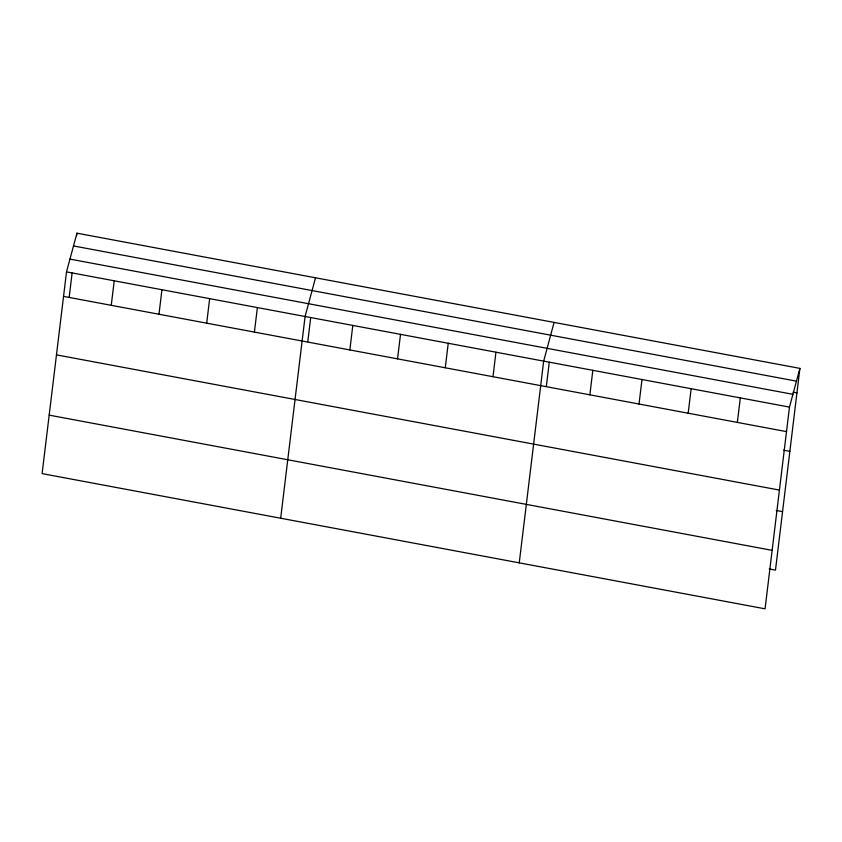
<?xml version="1.0" encoding="UTF-8"?>
<svg xmlns="http://www.w3.org/2000/svg" width="842" height="842" viewBox="0 0 842 842"><rect width="100%" height="100%" fill="white"/><g stroke="black" fill="none" stroke-linecap="round" stroke-linejoin="round"><path stroke-width="1.26" d="M66.518 271.882L42.1 473.614L765.062 608.829L789.47 407.096L799.9 368.386L76.938 233.171L66.518 271.882L789.47 407.096M69.202 297.089L72.128 272.934M76.622 235.749L76.938 233.171M111.26 305.32L114.228 280.807M158.98 314.234L161.948 289.722M206.69 323.16L209.658 298.647M254.41 332.085L257.378 307.572M280.681 518.24L305.088 316.497L315.518 277.786M307.783 341.715L310.698 317.56M349.84 349.935L352.809 325.422M397.55 358.86L400.518 334.348M445.271 367.786L448.239 343.273M492.991 376.711L495.949 352.198M519.251 562.856L543.669 361.123L554.089 322.412M546.353 386.331L549.279 362.176M589.863 394.824L592.831 370.312M639.025 404.023L641.993 379.51M688.188 413.222L691.156 388.699M737.35 422.41L740.318 397.898M799.9 368.386L775.482 570.118L769.188 568.939M73.496 245.938L796.458 381.152M793.153 392.193L796.932 392.898M69.949 259.104L792.911 394.319M63.55 296.395L786.512 431.609M783.555 450.196L789.859 451.375M56.467 354.871L779.429 490.086M776.261 510.462L782.565 511.641M49.173 415.138L772.135 550.352"/></g></svg>
